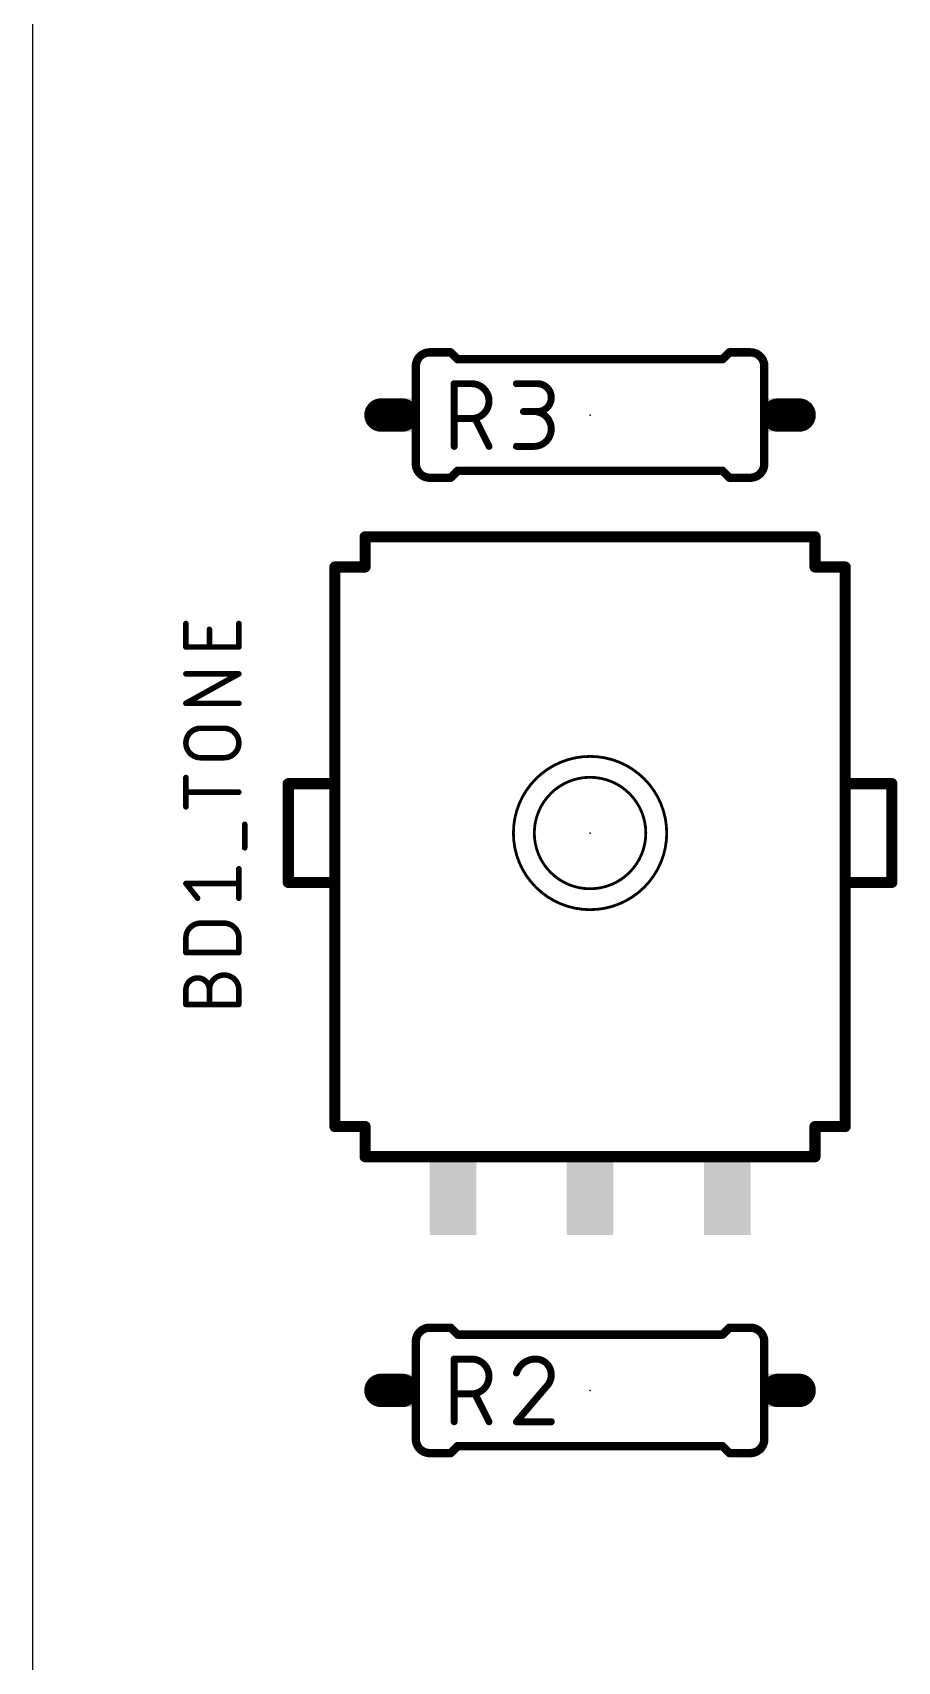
# Model space of a CAD drawing. Extents: x 0 to 81, y 0 to 102.
# Drawn here: x 0 to 15.76, y 35.7 to 65.39 of the extents above; entities that cross this region are included whole.
import ezdxf

# ---------------------------------------------------------------- set-up
doc = ezdxf.new("R2010")
doc.units = 0
for name, color, linetype in [('20', 31, 'CONTINUOUS'), ('21', 253, 'CONTINUOUS'), ('23', 53, 'CONTINUOUS'), ('25', 253, 'CONTINUOUS'), ('51', 253, 'CONTINUOUS')]:
    doc.layers.add(name, color=color, linetype=linetype)

# ---------------------------------------------------------------- blocks, each defined once
blk = doc.blocks.new('RECT')
blk.add_solid([(-0.5, -0.5), (0.5, -0.5), (-0.5, 0.5), (0.5, 0.5)])

msp = doc.modelspace()

# ---------------------------------------------------------------- linework, layer by layer
at = {"layer": '20'}
msp.add_line((0, 99.06), (0, 0), dxfattribs=at)
at = {"layer": '21'}
for points, const_width in [([(7.239, 59.563, 0.4142), (6.985, 59.309)], 0.1524), ([(7.239, 59.6011, 1), (7.239, 59.5249)], 0.0762), ([(7.239, 59.5249, 1), (7.239, 59.6011)], 0.0762), ([(7.6469, 59.5899, 1), (7.5931, 59.5361)], 0.0762), ([(7.62, 59.5249, 1), (7.62, 59.6011)], 0.0762), ([(7.747, 59.4741, 1), (7.747, 59.3979)], 0.0762), ([(7.7201, 59.4091, 1), (7.7739, 59.4629)], 0.0762), ([(12.5461, 59.4629, 1), (12.5999, 59.4091)], 0.0762), ([(12.573, 59.3979, 1), (12.573, 59.4741)], 0.0762), ([(12.7, 59.6011, 1), (12.7, 59.5249)], 0.0762), ([(12.7269, 59.5361, 1), (12.6731, 59.5899)], 0.0762), ([(13.335, 59.309, 0.4142), (13.081, 59.563)], 0.1524), ([(13.081, 59.6011, 1), (13.081, 59.5249)], 0.0762), ([(13.081, 59.5249, 1), (13.081, 59.6011)], 0.0762), ([(6.9469, 59.309, 1), (7.0231, 59.309)], 0.0762), ([(13.2969, 59.309, 1), (13.3731, 59.309)], 0.0762), ([(6.985, 57.531, 0.4142), (7.239, 57.277)], 0.1524), ([(7.0231, 57.531, 1), (6.9469, 57.531)], 0.0762), ([(13.081, 57.277, 0.4142), (13.335, 57.531)], 0.1524), ([(13.3731, 57.531, 1), (13.2969, 57.531)], 0.0762), ([(7.239, 57.3151, 1), (7.239, 57.2389)], 0.0762), ([(7.239, 57.2389, 1), (7.239, 57.3151)], 0.0762), ([(7.5931, 57.3039, 1), (7.6469, 57.2501)], 0.0762), ([(7.62, 57.2389, 1), (7.62, 57.3151)], 0.0762), ([(7.747, 57.4421, 1), (7.747, 57.3659)], 0.0762), ([(7.7739, 57.3771, 1), (7.7201, 57.4309)], 0.0762), ([(12.5999, 57.4309, 1), (12.5461, 57.3771)], 0.0762), ([(12.573, 57.3659, 1), (12.573, 57.4421)], 0.0762), ([(12.7, 57.3151, 1), (12.7, 57.2389)], 0.0762), ([(12.6731, 57.2501, 1), (12.7269, 57.3039)], 0.0762), ([(13.081, 57.3151, 1), (13.081, 57.2389)], 0.0762), ([(13.081, 57.2389, 1), (13.081, 57.3151)], 0.0762), ([(6.06, 56.2508, 1), (6.06, 56.1492)], 0.1016), ([(6.1108, 56.2, 1), (6.0092, 56.2)], 0.1016), ([(14.3108, 56.2, 1), (14.2092, 56.2)], 0.1016), ([(14.26, 56.1492, 1), (14.26, 56.2508)], 0.1016), ([(5.51, 55.7008, 1), (5.51, 55.5992)], 0.1016), ([(5.5608, 55.65, 1), (5.4592, 55.65)], 0.1016), ([(6.0092, 55.65, 1), (6.1108, 55.65)], 0.1016), ([(6.06, 55.5992, 1), (6.06, 55.7008)], 0.1016), ([(14.26, 55.7008, 1), (14.26, 55.5992)], 0.1016), ([(14.2092, 55.65, 1), (14.3108, 55.65)], 0.1016), ([(14.8608, 55.65, 1), (14.7592, 55.65)], 0.1016), ([(14.81, 55.5992, 1), (14.81, 55.7008)], 0.1016), ([(5.4592, 53.45, 1), (5.5608, 53.45)], 0.1016), ([(14.7592, 53.45, 1), (14.8608, 53.45)], 0.1016), ([(10.16, 49.403, 1), (10.16, 52.197, 1), (10.16, 49.403)], 0.0508), ([(10.16, 49.784, 1), (10.16, 51.816, 1), (10.16, 49.784)], 0.0508), ([(5.5608, 48.65, 1), (5.4592, 48.65)], 0.1016), ([(14.8608, 48.65, 1), (14.7592, 48.65)], 0.1016), ([(5.51, 45.5008, 1), (5.51, 45.3992)], 0.1016), ([(5.4592, 45.45, 1), (5.5608, 45.45)], 0.1016), ([(6.1108, 45.45, 1), (6.0092, 45.45)], 0.1016), ([(6.06, 45.3992, 1), (6.06, 45.5008)], 0.1016), ([(14.26, 45.5008, 1), (14.26, 45.3992)], 0.1016), ([(14.3108, 45.45, 1), (14.2092, 45.45)], 0.1016), ([(14.7592, 45.45, 1), (14.8608, 45.45)], 0.1016), ([(14.81, 45.3992, 1), (14.81, 45.5008)], 0.1016), ([(6.06, 44.9508, 1), (6.06, 44.8492)], 0.1016), ([(6.0092, 44.9, 1), (6.1108, 44.9)], 0.1016), ([(14.2092, 44.9, 1), (14.3108, 44.9)], 0.1016), ([(14.26, 44.8492, 1), (14.26, 44.9508)], 0.1016), ([(7.239, 41.783, 0.4142), (6.985, 41.529)], 0.1524), ([(7.239, 41.8211, 1), (7.239, 41.7449)], 0.0762), ([(7.239, 41.7449, 1), (7.239, 41.8211)], 0.0762), ([(7.6469, 41.8099, 1), (7.5931, 41.7561)], 0.0762), ([(7.62, 41.7449, 1), (7.62, 41.8211)], 0.0762), ([(7.747, 41.6941, 1), (7.747, 41.6179)], 0.0762), ([(7.7201, 41.6291, 1), (7.7739, 41.6829)], 0.0762), ([(12.5461, 41.6829, 1), (12.5999, 41.6291)], 0.0762), ([(12.573, 41.6179, 1), (12.573, 41.6941)], 0.0762), ([(12.7, 41.8211, 1), (12.7, 41.7449)], 0.0762), ([(12.7269, 41.7561, 1), (12.6731, 41.8099)], 0.0762), ([(13.335, 41.529, 0.4142), (13.081, 41.783)], 0.1524), ([(13.081, 41.8211, 1), (13.081, 41.7449)], 0.0762), ([(13.081, 41.7449, 1), (13.081, 41.8211)], 0.0762), ([(6.9469, 41.529, 1), (7.0231, 41.529)], 0.0762), ([(13.2969, 41.529, 1), (13.3731, 41.529)], 0.0762), ([(6.985, 39.751, 0.4142), (7.239, 39.497)], 0.1524), ([(7.0231, 39.751, 1), (6.9469, 39.751)], 0.0762), ([(13.081, 39.497, 0.4142), (13.335, 39.751)], 0.1524), ([(13.3731, 39.751, 1), (13.2969, 39.751)], 0.0762), ([(7.239, 39.5351, 1), (7.239, 39.4589)], 0.0762), ([(7.239, 39.4589, 1), (7.239, 39.5351)], 0.0762), ([(7.5931, 39.5239, 1), (7.6469, 39.4701)], 0.0762), ([(7.62, 39.4589, 1), (7.62, 39.5351)], 0.0762), ([(7.747, 39.6621, 1), (7.747, 39.5859)], 0.0762), ([(7.7739, 39.5971, 1), (7.7201, 39.6509)], 0.0762), ([(12.5999, 39.6509, 1), (12.5461, 39.5971)], 0.0762), ([(12.573, 39.5859, 1), (12.573, 39.6621)], 0.0762), ([(12.7, 39.5351, 1), (12.7, 39.4589)], 0.0762), ([(12.6731, 39.4701, 1), (12.7269, 39.5239)], 0.0762), ([(13.081, 39.5351, 1), (13.081, 39.4589)], 0.0762), ([(13.081, 39.4589, 1), (13.081, 39.5351)], 0.0762)]:
    msp.add_lwpolyline(points, format="xyb", dxfattribs=dict(at, const_width=const_width))
for points, const_width in [([(7.239, 59.563), (7.62, 59.563)], 0.1524), ([(7.747, 59.436), (7.62, 59.563)], 0.1524), ([(7.747, 59.436), (12.573, 59.436)], 0.1524), ([(12.573, 59.436), (12.7, 59.563)], 0.1524), ([(13.081, 59.563), (12.7, 59.563)], 0.1524), ([(7.239, 57.277), (7.62, 57.277)], 0.1524), ([(7.747, 57.404), (7.62, 57.277)], 0.1524), ([(7.747, 57.404), (12.573, 57.404)], 0.1524), ([(12.573, 57.404), (12.7, 57.277)], 0.1524), ([(13.081, 57.277), (12.7, 57.277)], 0.1524), ([(6.06, 56.2), (14.26, 56.2)], 0.2032), ([(6.06, 56.2), (6.06, 55.65)], 0.2032), ([(14.26, 55.65), (14.26, 56.2)], 0.2032), ([(6.06, 55.65), (5.51, 55.65)], 0.2032), ([(5.51, 53.45), (5.51, 55.65)], 0.2032), ([(14.81, 55.65), (14.26, 55.65)], 0.2032), ([(14.81, 55.65), (14.81, 53.45)], 0.2032), ([(5.51, 45.45), (5.51, 48.65)], 0.2032), ([(14.81, 48.65), (14.81, 45.45)], 0.2032), ([(5.51, 45.45), (6.06, 45.45)], 0.2032), ([(6.06, 45.45), (6.06, 44.9)], 0.2032), ([(14.26, 45.45), (14.81, 45.45)], 0.2032), ([(14.26, 44.9), (14.26, 45.45)], 0.2032), ([(14.26, 44.9), (6.06, 44.9)], 0.2032), ([(7.239, 41.783), (7.62, 41.783)], 0.1524), ([(7.747, 41.656), (7.62, 41.783)], 0.1524), ([(7.747, 41.656), (12.573, 41.656)], 0.1524), ([(12.573, 41.656), (12.7, 41.783)], 0.1524), ([(13.081, 41.783), (12.7, 41.783)], 0.1524), ([(7.239, 39.497), (7.62, 39.497)], 0.1524), ([(7.747, 39.624), (7.62, 39.497)], 0.1524), ([(7.747, 39.624), (12.573, 39.624)], 0.1524), ([(12.573, 39.624), (12.7, 39.497)], 0.1524), ([(13.081, 39.497), (12.7, 39.497)], 0.1524)]:
    msp.add_lwpolyline(points, dxfattribs=dict(at, const_width=const_width))
at = {"layer": '23'}
for p in [(10.16, 58.42), (10.16, 50.8), (10.16, 40.64)]:
    msp.add_point(p, dxfattribs=at)
at = {"layer": '25'}
for points, const_width in [([(7.6835, 59.0233, 1), (7.6835, 58.9597)], 0.0635), ([(7.7153, 58.9915, 1), (7.6518, 58.9915)], 0.0635), ([(8.001, 59.0233, 1), (8.001, 58.9597)], 0.0635), ([(8.001, 58.3565, 1), (8.001, 58.9915)], 0.127), ([(8.001, 58.9597, 1), (8.001, 59.0233)], 0.0635), ([(8.8182, 59.0233, 1), (8.8182, 58.9597)], 0.0635), ([(9.1992, 59.0233, 1), (9.1992, 58.9597)], 0.0635), ([(9.1992, 58.4835, 1), (9.1992, 58.9915)], 0.127), ([(9.1992, 58.9597, 1), (9.1992, 59.0233)], 0.0635), ([(8.9452, 58.5153, 1), (8.9452, 58.4517)], 0.0635), ([(9.1357, 58.5153, 1), (9.1357, 58.4517)], 0.0635), ([(9.1357, 57.8485, 1), (9.1357, 58.4835)], 0.127), ([(9.1992, 58.5153, 1), (9.1992, 58.4517)], 0.0635), ([(9.1992, 58.4517, 1), (9.1992, 58.5153)], 0.0635), ([(7.6835, 58.3883, 1), (7.6835, 58.3248)], 0.0635), ([(8.001, 58.3883, 1), (8.001, 58.3248)], 0.0635), ([(8.001, 58.3248, 1), (8.001, 58.3883)], 0.0635), ([(8.0929, 58.3707, 1), (8.0361, 58.3423)], 0.0635), ([(8.8182, 57.8803, 1), (8.8182, 57.8167)], 0.0635), ([(9.1357, 57.8803, 1), (9.1357, 57.8167)], 0.0635), ([(9.1357, 57.8167, 1), (9.1357, 57.8803)], 0.0635), ([(7.6518, 57.8485, 1), (7.7153, 57.8485)], 0.0635), ([(8.2901, 57.8343, 1), (8.3469, 57.8627)], 0.0635), ([(2.8194, 54.6201, 1), (2.7686, 54.6201)], 0.0508), ([(3.7846, 54.6201, 1), (3.7338, 54.6201)], 0.0508), ([(3.2484, 54.5128, 1), (3.1976, 54.5128)], 0.0508), ([(2.794, 54.2165, 1), (2.794, 54.1657)], 0.0508), ([(2.7686, 54.1911, 1), (2.8194, 54.1911)], 0.0508), ([(3.1976, 54.1911, 1), (3.2484, 54.1911)], 0.0508), ([(3.7338, 54.1911, 1), (3.7846, 54.1911)], 0.0508), ([(3.7592, 54.1657, 1), (3.7592, 54.2165)], 0.0508), ([(2.794, 53.7265, 1), (2.794, 53.6757)], 0.0508), ([(3.7715, 53.6789, 1), (3.7469, 53.7233)], 0.0508), ([(3.7592, 53.6757, 1), (3.7592, 53.7265)], 0.0508), ([(2.794, 53.1903, 1), (2.794, 53.1395)], 0.0508), ([(2.7817, 53.1871, 1), (2.8063, 53.1427)], 0.0508), ([(3.7592, 53.1395, 1), (3.7592, 53.1903)], 0.0508), ([(3.0621, 52.709, 1), (3.0621, 52.1728)], 0.1016), ([(3.0621, 52.7344, 1), (3.0621, 52.6836)], 0.0508), ([(3.0621, 52.6836, 1), (3.0621, 52.7344)], 0.0508), ([(3.4911, 52.1728, 1), (3.4911, 52.709)], 0.1016), ([(3.4911, 52.7344, 1), (3.4911, 52.6836)], 0.0508), ([(3.4911, 52.6836, 1), (3.4911, 52.7344)], 0.0508), ([(3.0621, 52.1982, 1), (3.0621, 52.1474)], 0.0508), ([(3.0621, 52.1474, 1), (3.0621, 52.1982)], 0.0508), ([(3.4911, 52.1982, 1), (3.4911, 52.1474)], 0.0508), ([(3.4911, 52.1474, 1), (3.4911, 52.1982)], 0.0508), ([(2.8194, 51.8129, 1), (2.7686, 51.8129)], 0.0508), ([(2.794, 51.5702, 1), (2.794, 51.5194)], 0.0508), ([(3.7592, 51.5194, 1), (3.7592, 51.5702)], 0.0508), ([(2.7686, 51.2767, 1), (2.8194, 51.2767)], 0.0508), ([(3.8918, 50.9592, 1), (3.841, 50.9592)], 0.0508), ([(3.841, 50.5302, 1), (3.8918, 50.5302)], 0.0508), ([(3.7846, 50.1487, 1), (3.7338, 50.1487)], 0.0508), ([(2.794, 49.906, 1), (2.794, 49.8552)], 0.0508), ([(2.8138, 49.8964, 1), (2.7742, 49.8647)], 0.0508), ([(3.7592, 49.8552, 1), (3.7592, 49.906)], 0.0508), ([(2.9887, 49.5966, 1), (3.0283, 49.6283)], 0.0508), ([(3.7338, 49.6125, 1), (3.7846, 49.6125)], 0.0508), ([(3.0621, 49.1566, 0.4142), (2.794, 48.8884)], 0.1016), ([(3.0621, 49.182, 1), (3.0621, 49.1312)], 0.0508), ([(3.0621, 49.1312, 1), (3.0621, 49.182)], 0.0508), ([(3.7592, 48.8884, 0.4142), (3.4911, 49.1566)], 0.1016), ([(3.4911, 49.182, 1), (3.4911, 49.1312)], 0.0508), ([(3.4911, 49.1312, 1), (3.4911, 49.182)], 0.0508), ([(2.8194, 48.8884, 1), (2.7686, 48.8884)], 0.0508), ([(2.7686, 48.8884, 1), (2.8194, 48.8884)], 0.0508), ([(3.7846, 48.8884, 1), (3.7338, 48.8884)], 0.0508), ([(3.7338, 48.8885, 1), (3.7846, 48.8884)], 0.0508), ([(2.794, 48.6457, 1), (2.794, 48.5949)], 0.0508), ([(2.7686, 48.6203, 1), (2.8194, 48.6203)], 0.0508), ([(3.7338, 48.6203, 1), (3.7846, 48.6203)], 0.0508), ([(3.7592, 48.5949, 1), (3.7592, 48.6457)], 0.0508), ([(3.223, 47.9439, 1), (2.794, 47.9439)], 0.1016), ([(3.7592, 47.9439, 1), (3.223, 47.9439)], 0.1016), ([(2.8194, 47.9439, 1), (2.7686, 47.9439)], 0.0508), ([(2.7686, 47.9439, 1), (2.8194, 47.9439)], 0.0508), ([(3.2484, 47.9439, 1), (3.1976, 47.9439)], 0.0508), ([(3.1976, 47.9439, 1), (3.2484, 47.9439)], 0.0508), ([(3.1976, 47.9439, 1), (3.2484, 47.9439)], 0.0508), ([(3.7846, 47.9439, 1), (3.7338, 47.9439)], 0.0508), ([(3.7338, 47.9439, 1), (3.7846, 47.9439)], 0.0508), ([(2.794, 47.7012, 1), (2.794, 47.6504)], 0.0508), ([(2.7686, 47.6758, 1), (2.8194, 47.6758)], 0.0508), ([(3.1976, 47.6758, 1), (3.2484, 47.6758)], 0.0508), ([(3.7338, 47.6758, 1), (3.7846, 47.6758)], 0.0508), ([(3.7592, 47.6504, 1), (3.7592, 47.7012)], 0.0508), ([(7.6835, 41.2433, 1), (7.6835, 41.1797)], 0.0635), ([(7.7153, 41.2115, 1), (7.6518, 41.2115)], 0.0635), ([(8.001, 41.2433, 1), (8.001, 41.1797)], 0.0635), ([(8.001, 40.5765, 1), (8.001, 41.2115)], 0.127), ([(8.001, 41.1797, 1), (8.001, 41.2433)], 0.0635), ([(9.1675, 41.2115, 0.3252), (8.8182, 40.9575)], 0.127), ([(9.1675, 41.2433, 1), (9.1675, 41.1797)], 0.0635), ([(9.4532, 40.9258, 0.4142), (9.1675, 41.2115)], 0.127), ([(9.1675, 41.1797, 1), (9.1675, 41.2433)], 0.0635), ([(8.788, 40.9673, 1), (8.8484, 40.9477)], 0.0635), ([(9.358, 40.7035, 0.2053), (9.4532, 40.9258)], 0.127), ([(9.485, 40.9258, 1), (9.4215, 40.9257)], 0.0635), ([(9.3361, 40.7265, 1), (9.3799, 40.6805)], 0.0635), ([(9.3822, 40.6829, 1), (9.3338, 40.7241)], 0.0635), ([(9.4215, 40.9258, 1), (9.485, 40.9258)], 0.0635), ([(7.6835, 40.6083, 1), (7.6835, 40.5448)], 0.0635), ([(8.001, 40.6083, 1), (8.001, 40.5448)], 0.0635), ([(8.001, 40.5448, 1), (8.001, 40.6083)], 0.0635), ([(8.0929, 40.5907, 1), (8.0361, 40.5623)], 0.0635), ([(7.6518, 40.0685, 1), (7.7153, 40.0685)], 0.0635), ([(8.2901, 40.0543, 1), (8.3469, 40.0827)], 0.0635), ([(8.8182, 40.1003, 1), (8.8182, 40.0367)], 0.0635), ([(8.794, 40.0891, 1), (8.8424, 40.0479)], 0.0635), ([(9.4532, 40.0367, 1), (9.4532, 40.1003)], 0.0635)]:
    msp.add_lwpolyline(points, format="xyb", dxfattribs=dict(at, const_width=const_width))
for points, const_width in [([(7.6835, 57.8485), (7.6835, 58.9915)], 0.127), ([(7.6835, 58.9915), (8.001, 58.9915)], 0.127), ([(8.8182, 58.9915), (9.1992, 58.9915)], 0.127), ([(9.1992, 58.4835), (8.9452, 58.4835)], 0.127), ([(8.001, 58.3565), (7.6835, 58.3565)], 0.127), ([(8.3185, 57.8485), (8.0645, 58.3565)], 0.127), ([(8.8182, 57.8485), (9.1357, 57.8485)], 0.127), ([(2.794, 54.1911), (2.794, 54.6201)], 0.1016), ([(3.7592, 54.6201), (3.7592, 54.1911)], 0.1016), ([(3.223, 54.1911), (3.223, 54.5128)], 0.1016), ([(3.7592, 54.1911), (2.794, 54.1911)], 0.1016), ([(2.794, 53.1649), (3.7592, 53.7011)], 0.1016), ([(3.7592, 53.7011), (2.794, 53.7011)], 0.1016), ([(3.7592, 53.1649), (2.794, 53.1649)], 0.1016), ([(3.0621, 52.709), (3.4911, 52.709)], 0.1016), ([(3.4911, 52.1728), (3.0621, 52.1728)], 0.1016), ([(2.794, 51.2767), (2.794, 51.8129)], 0.1016), ([(3.7592, 51.5448), (2.794, 51.5448)], 0.1016), ([(3.8664, 50.5302), (3.8664, 50.9592)], 0.1016), ([(3.7592, 49.6125), (3.7592, 50.1487)], 0.1016), ([(3.0085, 49.6125), (2.794, 49.8806)], 0.1016), ([(2.794, 49.8806), (3.7592, 49.8806)], 0.1016), ([(3.0621, 49.1566), (3.4911, 49.1566)], 0.1016), ([(2.794, 48.6203), (2.794, 48.8884)], 0.1016), ([(3.7592, 48.8884), (3.7592, 48.6203)], 0.1016), ([(3.7592, 48.6203), (2.794, 48.6203)], 0.1016), ([(2.794, 47.6758), (2.794, 47.9439)], 0.1016), ([(3.223, 47.6758), (3.223, 47.9439)], 0.1016), ([(3.7592, 47.9439), (3.7592, 47.6758)], 0.1016), ([(3.7592, 47.6758), (2.794, 47.6758)], 0.1016), ([(7.6835, 40.0685), (7.6835, 41.2115)], 0.127), ([(7.6835, 41.2115), (8.001, 41.2115)], 0.127), ([(9.358, 40.7035), (8.8182, 40.0685)], 0.127), ([(8.001, 40.5765), (7.6835, 40.5765)], 0.127), ([(8.3185, 40.0685), (8.0645, 40.5765)], 0.127), ([(8.8182, 40.0685), (9.4532, 40.0685)], 0.127)]:
    msp.add_lwpolyline(points, dxfattribs=dict(at, const_width=const_width))
at = {"layer": '51'}
for points, const_width in [([(6.985, 59.309), (6.985, 57.531)], 0.1524), ([(13.335, 59.309), (13.335, 57.531)], 0.1524), ([(6.731, 58.42), (6.35, 58.42)], 0.6096), ([(13.97, 58.42), (13.589, 58.42)], 0.6096), ([(5.51, 45.45), (5.51, 55.65)], 0.2032), ([(14.81, 55.65), (14.81, 45.45)], 0.2032), ([(5.41, 51.7), (4.66, 51.7)], 0.2032), ([(4.66, 51.7), (4.66, 49.9)], 0.2032), ([(15.66, 51.7), (14.91, 51.7)], 0.2032), ([(15.66, 49.9), (15.66, 51.7)], 0.2032), ([(4.66, 49.9), (5.41, 49.9)], 0.2032), ([(14.91, 49.9), (15.66, 49.9)], 0.2032), ([(6.985, 41.529), (6.985, 39.751)], 0.1524), ([(13.335, 41.529), (13.335, 39.751)], 0.1524), ([(6.731, 40.64), (6.35, 40.64)], 0.6096), ([(13.97, 40.64), (13.589, 40.64)], 0.6096)]:
    msp.add_lwpolyline(points, dxfattribs=dict(at, const_width=const_width))
for points, const_width in [([(7.0231, 59.309, 1), (6.9469, 59.309)], 0.0762), ([(13.3731, 59.309, 1), (13.2969, 59.309)], 0.0762), ([(6.35, 58.5724, 1), (6.35, 58.2676)], 0.3048), ([(6.731, 58.2676, 1), (6.731, 58.5724)], 0.3048), ([(13.589, 58.5724, 1), (13.589, 58.2676)], 0.3048), ([(13.97, 58.2676, 1), (13.97, 58.5724)], 0.3048), ([(6.9469, 57.531, 1), (7.0231, 57.531)], 0.0762), ([(13.2969, 57.531, 1), (13.3731, 57.531)], 0.0762), ([(5.5608, 55.65, 1), (5.4592, 55.65)], 0.1016), ([(14.8608, 55.65, 1), (14.7592, 55.65)], 0.1016), ([(4.66, 51.7508, 1), (4.66, 51.6492)], 0.1016), ([(4.7108, 51.7, 1), (4.6092, 51.7)], 0.1016), ([(5.41, 51.6492, 1), (5.41, 51.7508)], 0.1016), ([(14.91, 51.7508, 1), (14.91, 51.6492)], 0.1016), ([(15.7108, 51.7, 1), (15.6092, 51.7)], 0.1016), ([(15.66, 51.6492, 1), (15.66, 51.7508)], 0.1016), ([(4.66, 49.9508, 1), (4.66, 49.8492)], 0.1016), ([(4.6092, 49.9, 1), (4.7108, 49.9)], 0.1016), ([(5.41, 49.8492, 1), (5.41, 49.9508)], 0.1016), ([(14.91, 49.9508, 1), (14.91, 49.8492)], 0.1016), ([(15.6092, 49.9, 1), (15.7108, 49.9)], 0.1016), ([(15.66, 49.8492, 1), (15.66, 49.9508)], 0.1016), ([(5.4592, 45.45, 1), (5.5608, 45.45)], 0.1016), ([(14.7592, 45.45, 1), (14.8608, 45.45)], 0.1016), ([(7.0231, 41.529, 1), (6.9469, 41.529)], 0.0762), ([(13.3731, 41.529, 1), (13.2969, 41.529)], 0.0762), ([(6.35, 40.7924, 1), (6.35, 40.4876)], 0.3048), ([(6.731, 40.4876, 1), (6.731, 40.7924)], 0.3048), ([(13.589, 40.7924, 1), (13.589, 40.4876)], 0.3048), ([(13.97, 40.4876, 1), (13.97, 40.7924)], 0.3048), ([(6.9469, 39.751, 1), (7.0231, 39.751)], 0.0762), ([(13.2969, 39.751, 1), (13.3731, 39.751)], 0.0762)]:
    msp.add_lwpolyline(points, format="xyb", dxfattribs=dict(at, const_width=const_width))

# ---------------------------------------------------------------- block references
at = {"layer": '51', "xscale": 0.254, "yscale": 0.6096, "rotation": 180}
for p in [(6.858, 58.42), (13.462, 58.42), (6.858, 40.64), (13.462, 40.64)]:
    msp.add_blockref('RECT', p, dxfattribs=at)
at = {"layer": '51', "xscale": 0.85, "yscale": 1.325}
for p in [(7.66, 44.1375), (10.16, 44.1375), (12.66, 44.1375)]:
    msp.add_blockref('RECT', p, dxfattribs=at)

doc.saveas('drawing.dxf')
